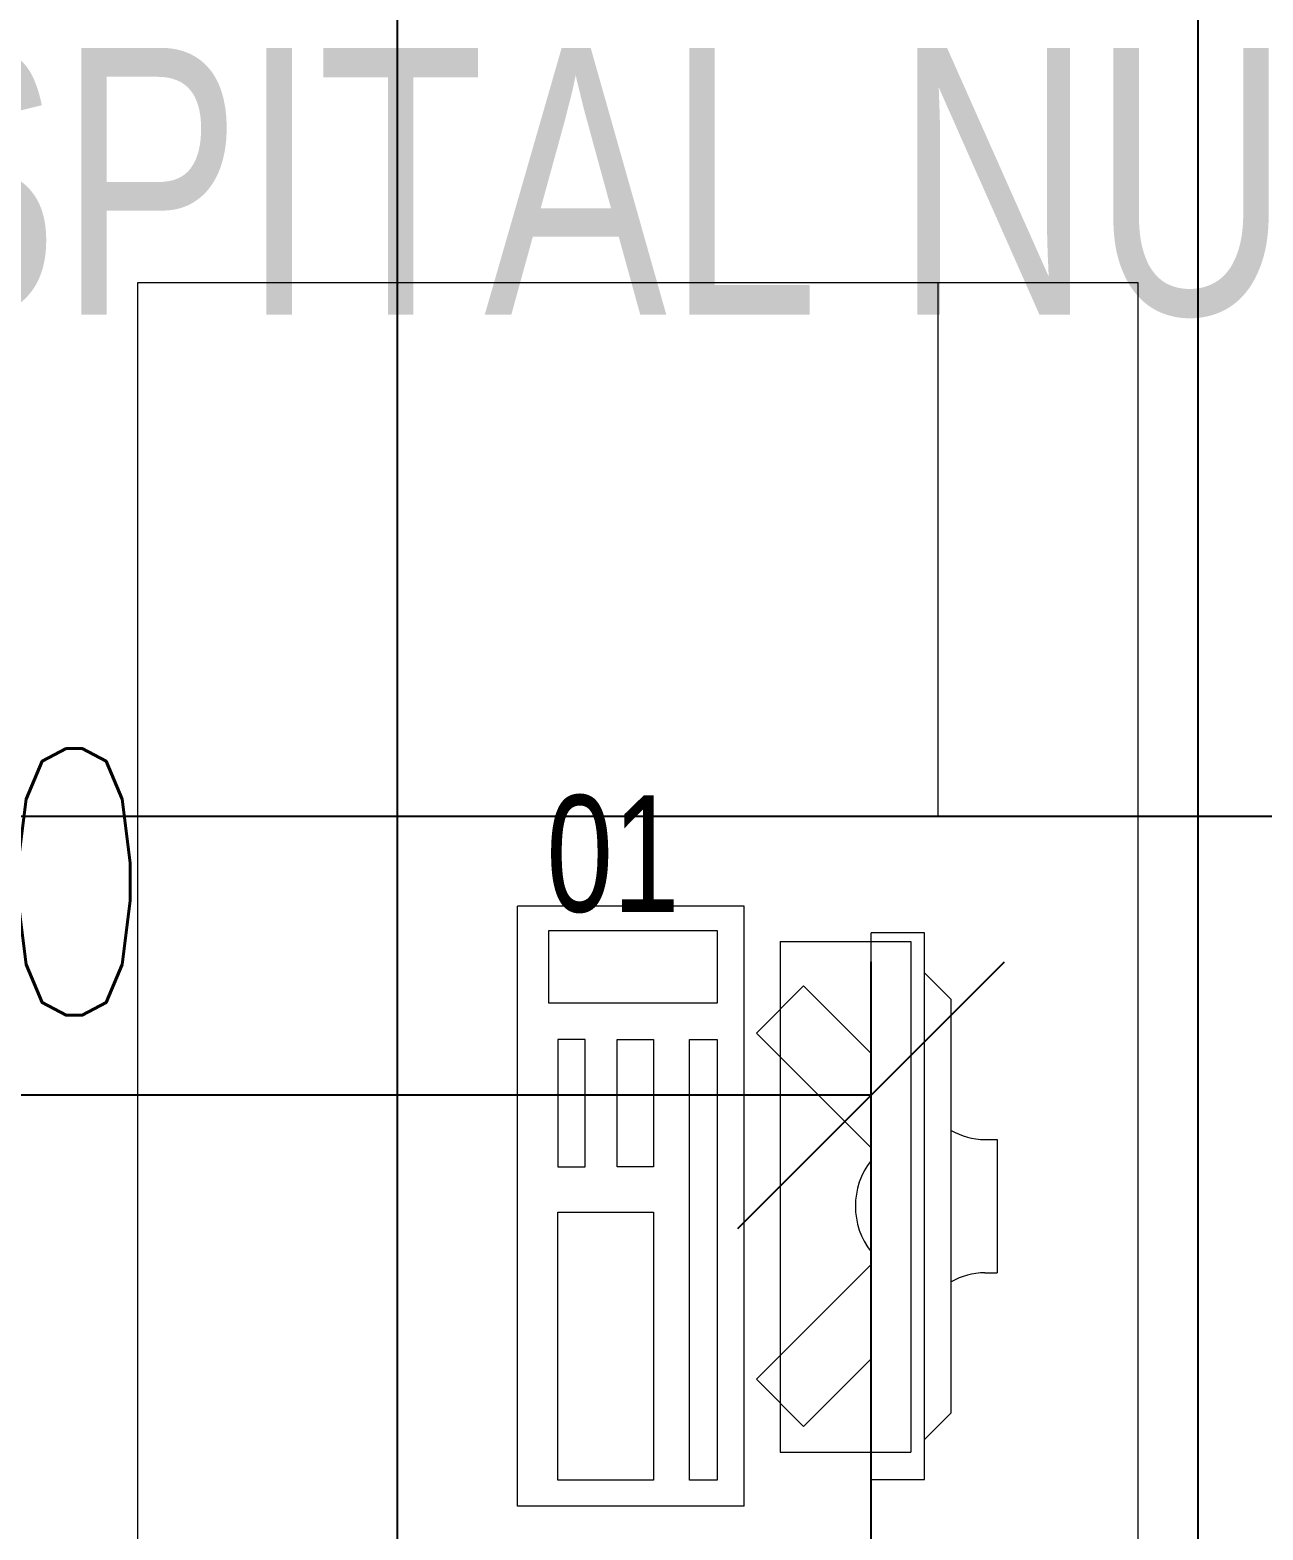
# Model space of a CAD drawing. Extents: x -560814 to 57327, y -29287 to 19916.
# Drawn here: x 40400 to 41325, y 3025 to 4150 of the extents above; entities that cross this region are included whole.
import ezdxf

# ---------------------------------------------------------------- set-up
doc = ezdxf.new("R2010")
doc.units = 0
doc.header["$LTSCALE"] = 0.25
doc.linetypes.add('01-First Floor$0$HIDDEN', pattern=[9.525, 6.35, -3.175])
doc.linetypes.add('DASHDOT', pattern=[25.4, 12.7, -6.35, 0, -6.35])
for name, color, linetype, lineweight in [('01-First Floor$0$72_EGR_BASE_TEXT', 252, 'Continuous', 5), ('01-First Floor$0$72_EGR_EQP_TAG', 142, 'Continuous', 5), ('01-First Floor$0$LOADING', 253, 'Continuous', 5), ('E-LITE-CLNG-CNDT', 6, 'DASHDOT', 35), ('T-DATA-DIM', 251, 'DASHDOT', 25)]:
    doc.layers.add(name, color=color, linetype=linetype, lineweight=lineweight)
doc.layers.add('01-First Floor$0$FALSE CEILING', color=251, linetype='Continuous')
doc.styles.add('01-First Floor$0$X3G_ENTITY_257CFD', font='swisscl.ttf', dxfattribs={"height": 200})
doc.styles.add('01-First Floor$0$X3G_ENTITY_9EC9', font='swisscl.ttf', dxfattribs={"height": 0.2})
doc.styles.add('DC_SIMPLEX', font='SIMPLEX.shx', dxfattribs={"width": 0.7})
doc.dimstyles.new('DevCad-MM', dxfattribs={"dimscale": 0.01, "dimtxt": 2, "dimasz": 2, "dimexe": 1, "dimexo": 1, "dimgap": 0.6, "dimtad": 1, "dimdec": 0, "dimrnd": 10, "dimzin": 1, "dimdsep": 46, "dimtxsty": 'DC_SIMPLEX', "dimblk1": 'OBLIQUE', "dimblk2": 'OBLIQUE', "dimsah": 1, "dimcen": 3, "dimclrd": 256, "dimclre": 256, "dimclrt": 45, "dimadec": 0, "dimazin": 0, "dimtfac": 1, "dimtdec": 0, "dimtix": 1, "dimtmove": 2, "dimatfit": 2, "dimldrblk": 'OBLIQUE', "dimfxl": 1, "dimtolj": 1, "dimtzin": 0, "dimarcsym": 0})

# ---------------------------------------------------------------- blocks, each defined once
blk = doc.blocks.new('01-First Floor$0$ITCWLS1-P')
at = {"layer": '01-First Floor$0$LOADING'}
for p, q in [((-0.17, 0.45), (-0.17, 0)), ((-0.17, 0.45), (0, 0.45)), ((0, 0.45), (0, 0)), ((-0.2651, 0.43, 0), (-0.3051, 0.43, 0)), ((-0.3051, 0.43, 0), (-0.3051, 0.02, 0)), ((-0.2651, 0.43, 0), (-0.2651, 0.02, 0)), ((-0.1496, 0.4305), (-0.1291, 0.4305)), ((-0.1291, 0.4305), (-0.1291, 0.4089)), ((-0.197, 0.4094), (-0.295, 0.4094)), ((-0.295, 0.0264), (-0.295, 0.4094)), ((-0.197, 0.0264), (-0.197, 0.4094)), ((-0.3251, 0.38, 0), (-0.3051, 0.4, 0)), ((-0.3251, 0.38, 0), (-0.3251, 0.07, 0)), ((-0.3503, 0.275), (-0.3596, 0.275)), ((-0.3596, 0.175), (-0.3596, 0.275)), ((-0.3503, 0.175), (-0.3596, 0.175)), ((-0.3251, 0.07, 0), (-0.3051, 0.05, 0)), ((-0.197, 0.0264), (-0.295, 0.0264)), ((-0.3051, 0.02, 0), (-0.2651, 0.02, 0)), ((-0.17, 0), (0, 0))]:
    blk.add_line(p, q, dxfattribs=at)
at = {"layer": '01-First Floor$0$LOADING', "extrusion": (2.48281e-10, 3.18408e-10, -1)}
for p, q in [((-0.2651, 0.3395), (-0.2144, 0.3902)), ((-0.1791, 0.3548), (-0.2144, 0.3902)), ((-0.2651, 0.2688), (-0.1791, 0.3548))]:
    blk.add_line(p, q, dxfattribs=at)
at = {"layer": '01-First Floor$0$LOADING', "extrusion": (2.48281e-10, -3.18408e-10, -1)}
for p, q in [((-0.2651, 0.1812), (-0.1791, 0.0952)), ((-0.2651, 0.1105), (-0.2144, 0.0598)), ((-0.1791, 0.0952), (-0.2144, 0.0598))]:
    blk.add_line(p, q, dxfattribs=at)
at = {"layer": '01-First Floor$0$LOADING'}
for points in [[(-0.1291, 0.4089), (-0.1291, 0.1), (-0.1496, 0.1), (-0.1496, 0.4305)], [(-0.1496, 0.1), (-0.1496, 0.1), (-0.1496, 0.1), (-0.1496, 0.1), (-0.1496, 0.1), (-0.1496, 0.1), (-0.1496, 0.1), (-0.1496, 0.1), (-0.1496, 0.1)], [(-0.1496, 0.1), (-0.1496, 0.1), (-0.1496, 0.1), (-0.1496, 0.1), (-0.1496, 0.1), (-0.1496, 0.1), (-0.1496, 0.1), (-0.1496, 0.1), (-0.1496, 0.1), (-0.1496, 0.1), (-0.1496, 0.1), (-0.1496, 0.1), (-0.1496, 0.1), (-0.1496, 0.1), (-0.1496, 0.1), (-0.1496, 0.1), (-0.1496, 0.1), (-0.1496, 0.1)], [(-0.1496, 0.1), (-0.1496, 0.1), (-0.1496, 0.1), (-0.1496, 0.1), (-0.1496, 0.1), (-0.1496, 0.1), (-0.1496, 0.1), (-0.1496, 0.1), (-0.1496, 0.1), (-0.1496, 0.1)], [(-0.1496, 0.1), (-0.1496, 0.1), (-0.1496, 0.1), (-0.1496, 0.1), (-0.1496, 0.1), (-0.1496, 0.1), (-0.1496, 0.1)], [(-0.1496, 0.1), (-0.1496, 0.1), (-0.1496, 0.1), (-0.1496, 0.1), (-0.1496, 0.1), (-0.1496, 0.1), (-0.1496, 0.1), (-0.1496, 0.1), (-0.1496, 0.1), (-0.1496, 0.1)], [(-0.1496, 0.1), (-0.1496, 0.1), (-0.1496, 0.1), (-0.1496, 0.1), (-0.1496, 0.1), (-0.1496, 0.1), (-0.1496, 0.1), (-0.1496, 0.1), (-0.1496, 0.1), (-0.1496, 0.1), (-0.1496, 0.1), (-0.1496, 0.1), (-0.1496, 0.1), (-0.1496, 0.1), (-0.1496, 0.1)], [(-0.1496, 0.1), (-0.1496, 0.1), (-0.1496, 0.1), (-0.1496, 0.1), (-0.1496, 0.1), (-0.1496, 0.1), (-0.1496, 0.1), (-0.1496, 0.1), (-0.1496, 0.1), (-0.1496, 0.1)], [(-0.1496, 0.1), (-0.1496, 0.1), (-0.1496, 0.1), (-0.1496, 0.1), (-0.1496, 0.1), (-0.1496, 0.1), (-0.1496, 0.1), (-0.1496, 0.1), (-0.1496, 0.1), (-0.1496, 0.1)], [(-0.1496, 0.1), (-0.1496, 0.1), (-0.1496, 0.1), (-0.1496, 0.1), (-0.1496, 0.1), (-0.1496, 0.1), (-0.1496, 0.1), (-0.1496, 0.1), (-0.1496, 0.1), (-0.1496, 0.1), (-0.1496, 0.1), (-0.1496, 0.1), (-0.1496, 0.1), (-0.1496, 0.1), (-0.1496, 0.1), (-0.1496, 0.1), (-0.1496, 0.1), (-0.1496, 0.1), (-0.1496, 0.1), (-0.1496, 0.1), (-0.1496, 0.1), (-0.1496, 0.1), (-0.1496, 0.1), (-0.1496, 0.1), (-0.1496, 0.1), (-0.1496, 0.1), (-0.1496, 0.1), (-0.1496, 0.1), (-0.1496, 0.1), (-0.1496, 0.1), (-0.1496, 0.1), (-0.1496, 0.1), (-0.1496, 0.1), (-0.1496, 0.1), (-0.1496, 0.1), (-0.1496, 0.1), (-0.1496, 0.1), (-0.1496, 0.1), (-0.1496, 0.1), (-0.1496, 0.1), (-0.1496, 0.1), (-0.1496, 0.1), (-0.1496, 0.1), (-0.1496, 0.1), (-0.1496, 0.1), (-0.1496, 0.1), (-0.1496, 0.1), (-0.1496, 0.1), (-0.1496, 0.1), (-0.1496, 0.1), (-0.1496, 0.1), (-0.1496, 0.1), (-0.1496, 0.1), (-0.1496, 0.1)], [(-0.1496, 0.1), (-0.1496, 0.1), (-0.1496, 0.1), (-0.1496, 0.1), (-0.1496, 0.1), (-0.1496, 0.1), (-0.1496, 0.1), (-0.1496, 0.1), (-0.1496, 0.1), (-0.1496, 0.1), (-0.1496, 0.1), (-0.1496, 0.1), (-0.1496, 0.1), (-0.1496, 0.1), (-0.1496, 0.1), (-0.1496, 0.1), (-0.1496, 0.1), (-0.1496, 0.1), (-0.1496, 0.1), (-0.1496, 0.1), (-0.1496, 0.1), (-0.1496, 0.1), (-0.1496, 0.1), (-0.1496, 0.1), (-0.1496, 0.1), (-0.1496, 0.1), (-0.1496, 0.1), (-0.1496, 0.1), (-0.1496, 0.1), (-0.1496, 0.1), (-0.1496, 0.1), (-0.1496, 0.1), (-0.1496, 0.1), (-0.1496, 0.1), (-0.1496, 0.1), (-0.1496, 0.1), (-0.1496, 0.1), (-0.1496, 0.1), (-0.1496, 0.1), (-0.1496, 0.1), (-0.1496, 0.1), (-0.1496, 0.1), (-0.1496, 0.1), (-0.1496, 0.1), (-0.1496, 0.1), (-0.1496, 0.1), (-0.1496, 0.1), (-0.1496, 0.1), (-0.1496, 0.1), (-0.1496, 0.1), (-0.1496, 0.1), (-0.1496, 0.1), (-0.1496, 0.1), (-0.1496, 0.1), (-0.1496, 0.1), (-0.1496, 0.1), (-0.1496, 0.1), (-0.1496, 0.1), (-0.1496, 0.1), (-0.1496, 0.1), (-0.1496, 0.1), (-0.1496, 0.1), (-0.1496, 0.1), (-0.1496, 0.1), (-0.1496, 0.1), (-0.1496, 0.1), (-0.1496, 0.1), (-0.1496, 0.1), (-0.1496, 0.1), (-0.1496, 0.1), (-0.1496, 0.1), (-0.1496, 0.1), (-0.1496, 0.1), (-0.1496, 0.1), (-0.1496, 0.1), (-0.1496, 0.1), (-0.1496, 0.1), (-0.1496, 0.1), (-0.1496, 0.1), (-0.1496, 0.1), (-0.1496, 0.1), (-0.1496, 0.1), (-0.1496, 0.1), (-0.1496, 0.1), (-0.1496, 0.1), (-0.1496, 0.1), (-0.1496, 0.1), (-0.1496, 0.1), (-0.1496, 0.1)], [(-0.1496, 0.1), (-0.1496, 0.1), (-0.1496, 0.1), (-0.1496, 0.1), (-0.1496, 0.1), (-0.1496, 0.1), (-0.1496, 0.1), (-0.1496, 0.1), (-0.1496, 0.1), (-0.1496, 0.1), (-0.1496, 0.1), (-0.1496, 0.1)], [(-0.1496, 0.1), (-0.1496, 0.1), (-0.1496, 0.1), (-0.1496, 0.1), (-0.1496, 0.1), (-0.1496, 0.1), (-0.1496, 0.1)], [(-0.1496, 0.1), (-0.1496, 0.1), (-0.1496, 0.1), (-0.1496, 0.1), (-0.1496, 0.1), (-0.1496, 0.1), (-0.1496, 0.1), (-0.1496, 0.1), (-0.1496, 0.1), (-0.1496, 0.1), (-0.1496, 0.1), (-0.1496, 0.1), (-0.1496, 0.1), (-0.1496, 0.1), (-0.1496, 0.1), (-0.1496, 0.1), (-0.1496, 0.1)], [(-0.1496, 0.1), (-0.1496, 0.1), (-0.1496, 0.1), (-0.1496, 0.1), (-0.1496, 0.1), (-0.1496, 0.1), (-0.1496, 0.1), (-0.1496, 0.1), (-0.1496, 0.1), (-0.1496, 0.1), (-0.1496, 0.1), (-0.1496, 0.1), (-0.1496, 0.1), (-0.1496, 0.1), (-0.1496, 0.1), (-0.1496, 0.1), (-0.1496, 0.1), (-0.1496, 0.1), (-0.1496, 0.1), (-0.1496, 0.1), (-0.1496, 0.1), (-0.1496, 0.1), (-0.1496, 0.1), (-0.1496, 0.1), (-0.1496, 0.1), (-0.1496, 0.1), (-0.1496, 0.1), (-0.1496, 0.1), (-0.1496, 0.1), (-0.1496, 0.1), (-0.1496, 0.1), (-0.1496, 0.1), (-0.1496, 0.1), (-0.1496, 0.1), (-0.1496, 0.1), (-0.1496, 0.1), (-0.1496, 0.1), (-0.1496, 0.1), (-0.1496, 0.1), (-0.1496, 0.1), (-0.1496, 0.1), (-0.1496, 0.1), (-0.1496, 0.1), (-0.1496, 0.1), (-0.1496, 0.1), (-0.1496, 0.1), (-0.1496, 0.1), (-0.1496, 0.1), (-0.1496, 0.1), (-0.1496, 0.1), (-0.1496, 0.1), (-0.1496, 0.1), (-0.1496, 0.1), (-0.1496, 0.1), (-0.1496, 0.1), (-0.1496, 0.1), (-0.1496, 0.1), (-0.1496, 0.1), (-0.1496, 0.1), (-0.1496, 0.1), (-0.1496, 0.1), (-0.1496, 0.1), (-0.1496, 0.1), (-0.1496, 0.1), (-0.1496, 0.1), (-0.1496, 0.1), (-0.1496, 0.1), (-0.1496, 0.1), (-0.1496, 0.1), (-0.1496, 0.1), (-0.1496, 0.1), (-0.1496, 0.1), (-0.1496, 0.1), (-0.1496, 0.1), (-0.1496, 0.1), (-0.1496, 0.1), (-0.1496, 0.1), (-0.1496, 0.1), (-0.1496, 0.1), (-0.1496, 0.1), (-0.1496, 0.1), (-0.1496, 0.1), (-0.1496, 0.1), (-0.1496, 0.1), (-0.1496, 0.1), (-0.1496, 0.1), (-0.1496, 0.1), (-0.1496, 0.1), (-0.1496, 0.1), (-0.1496, 0.1), (-0.1496, 0.1), (-0.1496, 0.1), (-0.1496, 0.1), (-0.1496, 0.1), (-0.1496, 0.1), (-0.1496, 0.1), (-0.1496, 0.1), (-0.1496, 0.1), (-0.1496, 0.1), (-0.1496, 0.1), (-0.1496, 0.1), (-0.1496, 0.1), (-0.1496, 0.1), (-0.1496, 0.1), (-0.1496, 0.1), (-0.1496, 0.1), (-0.1496, 0.1), (-0.1496, 0.1), (-0.1496, 0.1), (-0.1496, 0.1), (-0.1496, 0.1)], [(-0.1496, 0.1), (-0.1496, 0.1), (-0.1496, 0.1), (-0.1496, 0.1), (-0.1496, 0.1), (-0.1496, 0.1), (-0.1496, 0.1), (-0.1496, 0.1)]]:
    blk.add_lwpolyline(points, dxfattribs=at)
for points in [[(-0.1019, 0.4305), (-0.0304, 0.4305), (-0.0304, 0.2294), (-0.1019, 0.2294)], [(-0.1019, 0.1954), (-0.0747, 0.1954), (-0.0747, 0.1), (-0.1019, 0.1)], [(-0.0304, 0.1954), (-0.0508, 0.1954), (-0.0508, 0.1), (-0.0304, 0.1)], [(-0.1496, 0.1), (-0.1496, 0.1), (-0.1496, 0.1), (-0.1496, 0.1), (-0.1496, 0.1), (-0.1496, 0.1), (-0.1496, 0.1), (-0.1496, 0.1), (-0.1496, 0.1), (-0.1496, 0.1), (-0.1496, 0.1), (-0.1496, 0.1), (-0.1496, 0.1), (-0.1496, 0.1), (-0.1496, 0.1), (-0.1496, 0.1), (-0.1496, 0.1), (-0.1496, 0.1), (-0.1496, 0.1), (-0.1496, 0.1), (-0.1496, 0.1), (-0.1496, 0.1), (-0.1496, 0.1), (-0.1496, 0.1), (-0.1496, 0.1), (-0.1496, 0.1), (-0.1496, 0.1), (-0.1496, 0.1), (-0.1496, 0.1), (-0.1496, 0.1), (-0.1496, 0.1), (-0.1496, 0.1), (-0.1496, 0.1), (-0.1496, 0.1), (-0.1496, 0.1), (-0.1496, 0.1), (-0.1496, 0.1), (-0.1496, 0.1), (-0.1496, 0.1), (-0.1496, 0.1), (-0.1496, 0.1), (-0.1496, 0.1), (-0.1496, 0.1), (-0.1496, 0.1), (-0.1496, 0.1), (-0.1496, 0.1), (-0.1496, 0.1), (-0.1496, 0.1), (-0.1496, 0.1), (-0.1496, 0.1), (-0.1496, 0.1), (-0.1496, 0.1), (-0.1496, 0.1), (-0.1496, 0.1), (-0.1496, 0.1), (-0.1496, 0.1), (-0.1496, 0.1), (-0.1496, 0.1), (-0.1496, 0.1), (-0.1496, 0.1), (-0.1496, 0.1), (-0.1496, 0.1), (-0.1496, 0.1), (-0.1496, 0.1), (-0.1496, 0.1), (-0.1496, 0.1), (-0.1496, 0.1), (-0.1496, 0.1), (-0.1496, 0.1), (-0.1496, 0.1), (-0.1496, 0.1), (-0.1496, 0.1), (-0.1496, 0.1), (-0.1496, 0.1), (-0.1496, 0.1), (-0.1496, 0.1), (-0.1496, 0.1), (-0.1496, 0.1), (-0.1496, 0.1), (-0.1496, 0.1), (-0.1496, 0.1), (-0.1496, 0.1), (-0.1496, 0.1), (-0.1496, 0.1), (-0.1496, 0.1), (-0.1496, 0.1), (-0.1496, 0.1), (-0.1496, 0.1), (-0.1496, 0.1), (-0.1496, 0.1), (-0.1496, 0.1), (-0.1496, 0.1), (-0.1496, 0.1), (-0.1496, 0.1), (-0.1496, 0.1), (-0.1496, 0.1), (-0.1496, 0.1), (-0.1496, 0.1), (-0.1496, 0.1), (-0.1496, 0.1), (-0.1496, 0.1), (-0.1496, 0.1), (-0.1496, 0.1), (-0.1496, 0.1), (-0.1496, 0.1), (-0.1496, 0.1), (-0.1496, 0.1), (-0.1496, 0.1), (-0.1496, 0.1), (-0.1496, 0.1), (-0.1496, 0.1), (-0.1496, 0.1), (-0.1496, 0.1), (-0.1496, 0.1), (-0.1496, 0.1), (-0.1496, 0.1), (-0.1496, 0.1), (-0.1496, 0.1), (-0.1496, 0.1), (-0.1496, 0.1), (-0.1496, 0.1), (-0.1496, 0.1), (-0.1496, 0.1), (-0.1496, 0.1), (-0.1496, 0.1), (-0.1496, 0.1), (-0.1496, 0.1), (-0.1496, 0.1), (-0.1496, 0.1), (-0.1496, 0.1), (-0.1496, 0.1), (-0.1496, 0.1), (-0.1496, 0.1), (-0.1496, 0.1), (-0.1496, 0.1), (-0.1496, 0.1), (-0.1496, 0.1), (-0.1496, 0.1), (-0.1496, 0.1), (-0.1496, 0.1), (-0.1496, 0.1), (-0.1496, 0.1), (-0.1496, 0.1), (-0.1496, 0.1), (-0.1496, 0.1), (-0.1496, 0.1), (-0.1496, 0.1), (-0.1496, 0.1), (-0.1496, 0.1), (-0.1496, 0.1), (-0.1496, 0.1), (-0.1496, 0.1), (-0.1496, 0.1), (-0.1496, 0.1), (-0.1496, 0.1), (-0.1496, 0.1), (-0.1496, 0.1), (-0.1496, 0.1), (-0.1496, 0.1), (-0.1496, 0.1), (-0.1496, 0.1), (-0.1496, 0.1), (-0.1496, 0.1), (-0.1496, 0.1), (-0.1496, 0.1), (-0.1496, 0.1), (-0.1496, 0.1), (-0.1496, 0.1), (-0.1496, 0.1), (-0.1496, 0.1), (-0.1496, 0.1), (-0.1496, 0.1), (-0.1496, 0.1), (-0.1496, 0.1), (-0.1496, 0.1), (-0.1496, 0.1), (-0.1496, 0.1), (-0.1496, 0.1), (-0.1496, 0.1), (-0.1496, 0.1), (-0.1496, 0.1), (-0.1496, 0.1), (-0.1496, 0.1), (-0.1496, 0.1), (-0.1496, 0.1), (-0.1496, 0.1), (-0.1496, 0.1), (-0.1496, 0.1), (-0.1496, 0.1), (-0.1496, 0.1), (-0.1496, 0.1), (-0.1496, 0.1), (-0.1496, 0.1), (-0.1496, 0.1), (-0.1496, 0.1), (-0.1496, 0.1), (-0.1496, 0.1), (-0.1496, 0.1), (-0.1496, 0.1), (-0.1496, 0.1), (-0.1496, 0.1), (-0.1496, 0.1), (-0.1496, 0.1), (-0.1496, 0.1), (-0.1496, 0.1), (-0.1496, 0.1), (-0.1496, 0.1), (-0.1496, 0.1), (-0.1496, 0.1), (-0.1496, 0.1), (-0.1496, 0.1), (-0.1496, 0.1), (-0.1496, 0.1), (-0.1496, 0.1), (-0.1496, 0.1), (-0.1496, 0.1), (-0.1496, 0.1), (-0.1496, 0.1), (-0.1496, 0.1), (-0.1496, 0.1), (-0.1496, 0.1), (-0.1496, 0.1), (-0.1496, 0.1), (-0.1496, 0.1), (-0.1496, 0.1), (-0.1496, 0.1), (-0.1496, 0.1), (-0.1496, 0.1), (-0.1496, 0.1), (-0.1496, 0.1), (-0.1496, 0.1), (-0.1496, 0.1), (-0.1496, 0.1), (-0.1496, 0.1), (-0.1496, 0.1), (-0.1496, 0.1), (-0.1496, 0.1), (-0.1496, 0.1), (-0.1496, 0.1), (-0.1496, 0.1), (-0.1496, 0.1), (-0.1496, 0.1), (-0.1496, 0.1), (-0.1496, 0.1), (-0.1496, 0.1), (-0.1496, 0.1), (-0.1496, 0.1), (-0.1496, 0.1), (-0.1496, 0.1), (-0.1496, 0.1), (-0.1496, 0.1), (-0.1496, 0.1), (-0.1496, 0.1), (-0.1496, 0.1), (-0.1496, 0.1), (-0.1496, 0.1), (-0.1496, 0.1), (-0.1496, 0.1), (-0.1496, 0.1), (-0.1496, 0.1), (-0.1496, 0.1), (-0.1496, 0.1), (-0.1496, 0.1), (-0.1496, 0.1), (-0.1496, 0.1), (-0.1496, 0.1), (-0.1496, 0.1), (-0.1496, 0.1), (-0.1496, 0.1), (-0.1496, 0.1), (-0.1496, 0.1), (-0.1496, 0.1), (-0.1496, 0.1), (-0.1496, 0.1), (-0.1496, 0.1), (-0.1496, 0.1), (-0.1496, 0.1)], [(-0.1496, 0.1), (-0.1496, 0.1), (-0.1496, 0.1), (-0.1496, 0.1), (-0.1496, 0.1), (-0.1496, 0.1), (-0.1496, 0.1), (-0.1496, 0.1), (-0.1496, 0.1), (-0.1496, 0.1), (-0.1496, 0.1), (-0.1496, 0.1), (-0.1496, 0.1), (-0.1496, 0.1), (-0.1496, 0.1), (-0.1496, 0.1), (-0.1496, 0.1), (-0.1496, 0.1), (-0.1496, 0.1), (-0.1496, 0.1), (-0.1496, 0.1), (-0.1496, 0.1), (-0.1496, 0.1), (-0.1496, 0.1), (-0.1496, 0.1), (-0.1496, 0.1), (-0.1496, 0.1), (-0.1496, 0.1), (-0.1496, 0.1), (-0.1496, 0.1), (-0.1496, 0.1), (-0.1496, 0.1), (-0.1496, 0.1), (-0.1496, 0.1), (-0.1496, 0.1), (-0.1496, 0.1), (-0.1496, 0.1), (-0.1496, 0.1), (-0.1496, 0.1), (-0.1496, 0.1), (-0.1496, 0.1), (-0.1496, 0.1), (-0.1496, 0.1), (-0.1496, 0.1), (-0.1496, 0.1), (-0.1496, 0.1), (-0.1496, 0.1), (-0.1496, 0.1), (-0.1496, 0.1), (-0.1496, 0.1), (-0.1496, 0.1), (-0.1496, 0.1), (-0.1496, 0.1), (-0.1496, 0.1), (-0.1496, 0.1), (-0.1496, 0.1), (-0.1496, 0.1), (-0.1496, 0.1), (-0.1496, 0.1), (-0.1496, 0.1), (-0.1496, 0.1), (-0.1496, 0.1), (-0.1496, 0.1), (-0.1496, 0.1), (-0.1496, 0.1), (-0.1496, 0.1), (-0.1496, 0.1), (-0.1496, 0.1), (-0.1496, 0.1), (-0.1496, 0.1), (-0.1496, 0.1), (-0.1496, 0.1), (-0.1496, 0.1), (-0.1496, 0.1), (-0.1496, 0.1), (-0.1496, 0.1), (-0.1496, 0.1), (-0.1496, 0.1), (-0.1496, 0.1), (-0.1496, 0.1), (-0.1496, 0.1), (-0.1496, 0.1), (-0.1496, 0.1), (-0.1496, 0.1), (-0.1496, 0.1), (-0.1496, 0.1), (-0.1496, 0.1), (-0.1496, 0.1), (-0.1496, 0.1), (-0.1496, 0.1), (-0.1496, 0.1), (-0.1496, 0.1), (-0.1496, 0.1), (-0.1496, 0.1), (-0.1496, 0.1), (-0.1496, 0.1), (-0.1496, 0.1), (-0.1496, 0.1), (-0.1496, 0.1), (-0.1496, 0.1), (-0.1496, 0.1), (-0.1496, 0.1), (-0.1496, 0.1), (-0.1496, 0.1), (-0.1496, 0.1), (-0.1496, 0.1), (-0.1496, 0.1), (-0.1496, 0.1), (-0.1496, 0.1), (-0.1496, 0.1), (-0.1496, 0.1), (-0.1496, 0.1), (-0.1496, 0.1), (-0.1496, 0.1), (-0.1496, 0.1), (-0.1496, 0.1), (-0.1496, 0.1), (-0.1496, 0.1), (-0.1496, 0.1), (-0.1496, 0.1), (-0.1496, 0.1), (-0.1496, 0.1), (-0.1496, 0.1), (-0.1496, 0.1), (-0.1496, 0.1), (-0.1496, 0.1), (-0.1496, 0.1), (-0.1496, 0.1), (-0.1496, 0.1), (-0.1496, 0.1), (-0.1496, 0.1), (-0.1496, 0.1), (-0.1496, 0.1), (-0.1496, 0.1), (-0.1496, 0.1), (-0.1496, 0.1), (-0.1496, 0.1), (-0.1496, 0.1), (-0.1496, 0.1), (-0.1496, 0.1), (-0.1496, 0.1), (-0.1496, 0.1), (-0.1496, 0.1), (-0.1496, 0.1), (-0.1496, 0.1), (-0.1496, 0.1), (-0.1496, 0.1), (-0.1496, 0.1), (-0.1496, 0.1), (-0.1496, 0.1), (-0.1496, 0.1), (-0.1496, 0.1), (-0.1496, 0.1), (-0.1496, 0.1), (-0.1496, 0.1), (-0.1496, 0.1), (-0.1496, 0.1), (-0.1496, 0.1), (-0.1496, 0.1), (-0.1496, 0.1), (-0.1496, 0.1), (-0.1496, 0.1), (-0.1496, 0.1), (-0.1496, 0.1), (-0.1496, 0.1), (-0.1496, 0.1), (-0.1496, 0.1), (-0.1496, 0.1), (-0.1496, 0.1), (-0.1496, 0.1), (-0.1496, 0.1), (-0.1496, 0.1), (-0.1496, 0.1), (-0.1496, 0.1), (-0.1496, 0.1), (-0.1496, 0.1), (-0.1496, 0.1), (-0.1496, 0.1), (-0.1496, 0.1), (-0.1496, 0.1), (-0.1496, 0.1), (-0.1496, 0.1), (-0.1496, 0.1), (-0.1496, 0.1), (-0.1496, 0.1), (-0.1496, 0.1), (-0.1496, 0.1), (-0.1496, 0.1), (-0.1496, 0.1), (-0.1496, 0.1), (-0.1496, 0.1), (-0.1496, 0.1), (-0.1496, 0.1), (-0.1496, 0.1), (-0.1496, 0.1), (-0.1496, 0.1), (-0.1496, 0.1), (-0.1496, 0.1), (-0.1496, 0.1), (-0.1496, 0.1), (-0.1496, 0.1), (-0.1496, 0.1), (-0.1496, 0.1), (-0.1496, 0.1), (-0.1496, 0.1), (-0.1496, 0.1), (-0.1496, 0.1), (-0.1496, 0.1), (-0.1496, 0.1), (-0.1496, 0.1), (-0.1496, 0.1), (-0.1496, 0.1), (-0.1496, 0.1), (-0.1496, 0.1)], [(-0.1496, 0.1), (-0.1496, 0.1), (-0.1496, 0.1), (-0.1496, 0.1), (-0.1496, 0.1), (-0.1496, 0.1), (-0.1496, 0.1), (-0.1496, 0.1), (-0.1496, 0.1), (-0.1496, 0.1), (-0.1496, 0.1), (-0.1496, 0.1), (-0.1496, 0.1), (-0.1496, 0.1), (-0.1496, 0.1), (-0.1496, 0.1), (-0.1496, 0.1), (-0.1496, 0.1), (-0.1496, 0.1), (-0.1496, 0.1), (-0.1496, 0.1), (-0.1496, 0.1), (-0.1496, 0.1), (-0.1496, 0.1), (-0.1496, 0.1), (-0.1496, 0.1), (-0.1496, 0.1), (-0.1496, 0.1), (-0.1496, 0.1), (-0.1496, 0.1), (-0.1496, 0.1), (-0.1496, 0.1), (-0.1496, 0.1), (-0.1496, 0.1), (-0.1496, 0.1), (-0.1496, 0.1), (-0.1496, 0.1), (-0.1496, 0.1), (-0.1496, 0.1), (-0.1496, 0.1), (-0.1496, 0.1), (-0.1496, 0.1), (-0.1496, 0.1), (-0.1496, 0.1), (-0.1496, 0.1), (-0.1496, 0.1), (-0.1496, 0.1), (-0.1496, 0.1), (-0.1496, 0.1), (-0.1496, 0.1), (-0.1496, 0.1), (-0.1496, 0.1), (-0.1496, 0.1), (-0.1496, 0.1), (-0.1496, 0.1), (-0.1496, 0.1), (-0.1496, 0.1), (-0.1496, 0.1), (-0.1496, 0.1), (-0.1496, 0.1), (-0.1496, 0.1), (-0.1496, 0.1), (-0.1496, 0.1), (-0.1496, 0.1), (-0.1496, 0.1), (-0.1496, 0.1), (-0.1496, 0.1), (-0.1496, 0.1), (-0.1496, 0.1), (-0.1496, 0.1), (-0.1496, 0.1), (-0.1496, 0.1), (-0.1496, 0.1), (-0.1496, 0.1), (-0.1496, 0.1), (-0.1496, 0.1), (-0.1496, 0.1), (-0.1496, 0.1), (-0.1496, 0.1), (-0.1496, 0.1), (-0.1496, 0.1), (-0.1496, 0.1), (-0.1496, 0.1), (-0.1496, 0.1), (-0.1496, 0.1), (-0.1496, 0.1), (-0.1496, 0.1), (-0.1496, 0.1), (-0.1496, 0.1), (-0.1496, 0.1), (-0.1496, 0.1), (-0.1496, 0.1), (-0.1496, 0.1), (-0.1496, 0.1), (-0.1496, 0.1), (-0.1496, 0.1), (-0.1496, 0.1), (-0.1496, 0.1), (-0.1496, 0.1), (-0.1496, 0.1), (-0.1496, 0.1), (-0.1496, 0.1), (-0.1496, 0.1), (-0.1496, 0.1), (-0.1496, 0.1), (-0.1496, 0.1), (-0.1496, 0.1), (-0.1496, 0.1), (-0.1496, 0.1), (-0.1496, 0.1), (-0.1496, 0.1), (-0.1496, 0.1), (-0.1496, 0.1), (-0.1496, 0.1), (-0.1496, 0.1), (-0.1496, 0.1), (-0.1496, 0.1), (-0.1496, 0.1), (-0.1496, 0.1), (-0.1496, 0.1), (-0.1496, 0.1), (-0.1496, 0.1), (-0.1496, 0.1), (-0.1496, 0.1), (-0.1496, 0.1), (-0.1496, 0.1), (-0.1496, 0.1), (-0.1496, 0.1), (-0.1496, 0.1), (-0.1496, 0.1), (-0.1496, 0.1), (-0.1496, 0.1), (-0.1496, 0.1), (-0.1496, 0.1), (-0.1496, 0.1), (-0.1496, 0.1), (-0.1496, 0.1), (-0.1496, 0.1), (-0.1496, 0.1), (-0.1496, 0.1), (-0.1496, 0.1), (-0.1496, 0.1), (-0.1496, 0.1), (-0.1496, 0.1), (-0.1496, 0.1), (-0.1496, 0.1), (-0.1496, 0.1), (-0.1496, 0.1), (-0.1496, 0.1), (-0.1496, 0.1), (-0.1496, 0.1), (-0.1496, 0.1), (-0.1496, 0.1), (-0.1496, 0.1), (-0.1496, 0.1), (-0.1496, 0.1), (-0.1496, 0.1), (-0.1496, 0.1), (-0.1496, 0.1), (-0.1496, 0.1), (-0.1496, 0.1), (-0.1496, 0.1), (-0.1496, 0.1), (-0.1496, 0.1), (-0.1496, 0.1), (-0.1496, 0.1), (-0.1496, 0.1), (-0.1496, 0.1), (-0.1496, 0.1), (-0.1496, 0.1), (-0.1496, 0.1), (-0.1496, 0.1), (-0.1496, 0.1), (-0.1496, 0.1), (-0.1496, 0.1), (-0.1496, 0.1), (-0.1496, 0.1), (-0.1496, 0.1), (-0.1496, 0.1), (-0.1496, 0.1), (-0.1496, 0.1), (-0.1496, 0.1), (-0.1496, 0.1), (-0.1496, 0.1), (-0.1496, 0.1), (-0.1496, 0.1), (-0.1496, 0.1), (-0.1496, 0.1), (-0.1496, 0.1), (-0.1496, 0.1), (-0.1496, 0.1), (-0.1496, 0.1), (-0.1496, 0.1), (-0.1496, 0.1), (-0.1496, 0.1), (-0.1496, 0.1), (-0.1496, 0.1), (-0.1496, 0.1), (-0.1496, 0.1), (-0.1496, 0.1), (-0.1496, 0.1), (-0.1496, 0.1), (-0.1496, 0.1), (-0.1496, 0.1), (-0.1496, 0.1), (-0.1496, 0.1), (-0.1496, 0.1), (-0.1496, 0.1), (-0.1496, 0.1), (-0.1496, 0.1), (-0.1496, 0.1), (-0.1496, 0.1), (-0.1496, 0.1), (-0.1496, 0.1), (-0.1496, 0.1), (-0.1496, 0.1), (-0.1496, 0.1), (-0.1496, 0.1), (-0.1496, 0.1)], [(-0.1496, 0.0727), (-0.0236, 0.0727), (-0.0236, 0.0182), (-0.1496, 0.0182)]]:
    blk.add_lwpolyline(points, close=True, dxfattribs=at)
for centre, radius, start, end in [((-0.3503, 0.325), 0.05, 270, 300.3093), ((-0.3089, 0.225), 0.0556, 321.9431, 38.0569), ((-0.3503, 0.125), 0.05, 59.6907, 90)]:
    blk.add_arc(centre, radius, start, end, dxfattribs=at)
blk = doc.blocks.new('01-First Floor$0$GF21043-P')
at = {"color": 0}
for p, q in [((0.8, 0.75), (-0.8, 0.75)), ((-0.8, 0.75), (-0.8, 0)), ((-0.8, 0), (0.8, 0))]:
    blk.add_line(p, q, dxfattribs=at)
at = {"color": 0, "linetype": '01-First Floor$0$HIDDEN'}
for p, q in [((-0.8, 0.6), (-0.4, 0.6)), ((-0.4, 0.6), (-0.4, 0))]:
    blk.add_line(p, q, dxfattribs=at)
blk = doc.blocks.new('01-First Floor')
at = {"layer": '01-First Floor$0$FALSE CEILING', "linetype": 'Continuous'}
for p, q in [((40676, 2360), (40676, 5435)), ((41276, 2360), (41276, 5435)), ((39476, 3560), (43476, 3560))]:
    blk.add_line(p, q, dxfattribs=at)
at = {"layer": '01-First Floor$0$LOADING', "extrusion": (-6.18937e-17, 3.19512e-06, 1), "xscale": 1000.000000000006, "yscale": 1000.000000000006, "zscale": 1000.000000000006, "rotation": 269.9999999999996}
blk.add_blockref('01-First Floor$0$GF21043-P', (40481, 3160, -0.1), dxfattribs=at)
at = {"layer": '01-First Floor$0$LOADING', "xscale": 1000, "yscale": 1000, "zscale": 1000, "rotation": 180}
blk.add_blockref('01-First Floor$0$ITCWLS1-P', (40765.8, 3492.5, -0.1), dxfattribs=at)
at = {"layer": '01-First Floor$0$72_EGR_BASE_TEXT', "insert": (41230.7, 4136.2, 0), "char_height": 200, "attachment_point": 2, "style": '01-First Floor$0$X3G_ENTITY_9EC9'}
blk.add_mtext('HOSPITAL NUTRITIONIST', dxfattribs=at)
at = {"layer": '01-First Floor$0$72_EGR_EQP_TAG', "insert": (40837.4, 3575.7, -0.1), "char_height": 87.47, "attachment_point": 2, "style": '01-First Floor$0$X3G_ENTITY_257CFD'}
blk.add_mtext('01', dxfattribs=at)
blk = doc.blocks.new('_OBLIQUE')
at = {"color": 0, "linetype": 'ByBlock'}
blk.add_line((-0.5, -0.5), (0.5, 0.5), dxfattribs=at)
blk = doc.blocks.new('*D442')
at = {"layer": 'Defpoints', "color": 0, "linetype": 'Continuous', "transparency": 16777216}
for p in [(39476, 3350.7), (39476, 2663.1), (41031, 2663.1, -0.1)]:
    blk.add_point(p, dxfattribs=at)
at = {"layer": 'T-DATA-DIM', "linetype": 'Continuous', "lineweight": -2, "transparency": 16777216}
for p, q in [((39476, 2763.1), (39476, 3450.7)), ((41031, 2763.1), (41031, 3450.7)), ((41031, 3350.7), (39476, 3350.7))]:
    blk.add_line(p, q, dxfattribs=at)
at = {"layer": 'T-DATA-DIM', "linetype": 'Continuous', "lineweight": -2, "transparency": 16777216, "xscale": 200, "yscale": 200, "zscale": 200, "rotation": 180}
blk.add_blockref('_OBLIQUE', (39476, 3350.7), dxfattribs=at)
at = {"layer": 'T-DATA-DIM', "linetype": 'Continuous', "lineweight": -2, "transparency": 16777216, "xscale": 200, "yscale": 200, "zscale": 200}
blk.add_blockref('_OBLIQUE', (41031, 3350.7), dxfattribs=at)
at = {"layer": 'T-DATA-DIM', "color": 45, "linetype": 'Continuous', "transparency": 16777216, "insert": (40253.5, 3510.7), "char_height": 200, "attachment_point": 5, "style": 'DC_SIMPLEX'}
blk.add_mtext('\\A1;1560', dxfattribs=at)

msp = doc.modelspace()

# ---------------------------------------------------------------- block references
at = {"layer": 'E-LITE-CLNG-CNDT'}
msp.add_blockref('01-First Floor', (0, 0), dxfattribs=at)

# ---------------------------------------------------------------- dimensions: what is measured, and where the dimension line sits
at = {"layer": 'T-DATA-DIM', "linetype": 'Continuous'}
dim = msp.add_linear_dim(base=(39476, 3350.7), p1=(41031, 2663.1, -0.1), p2=(39476, 2663.1), dimstyle='DevCad-MM', dxfattribs=at)
dim.commit()
dim.dimension.update_dxf_attribs({"geometry": '*D442', "text_midpoint": (40253.5, 3510.7)})

doc.saveas('drawing.dxf')
